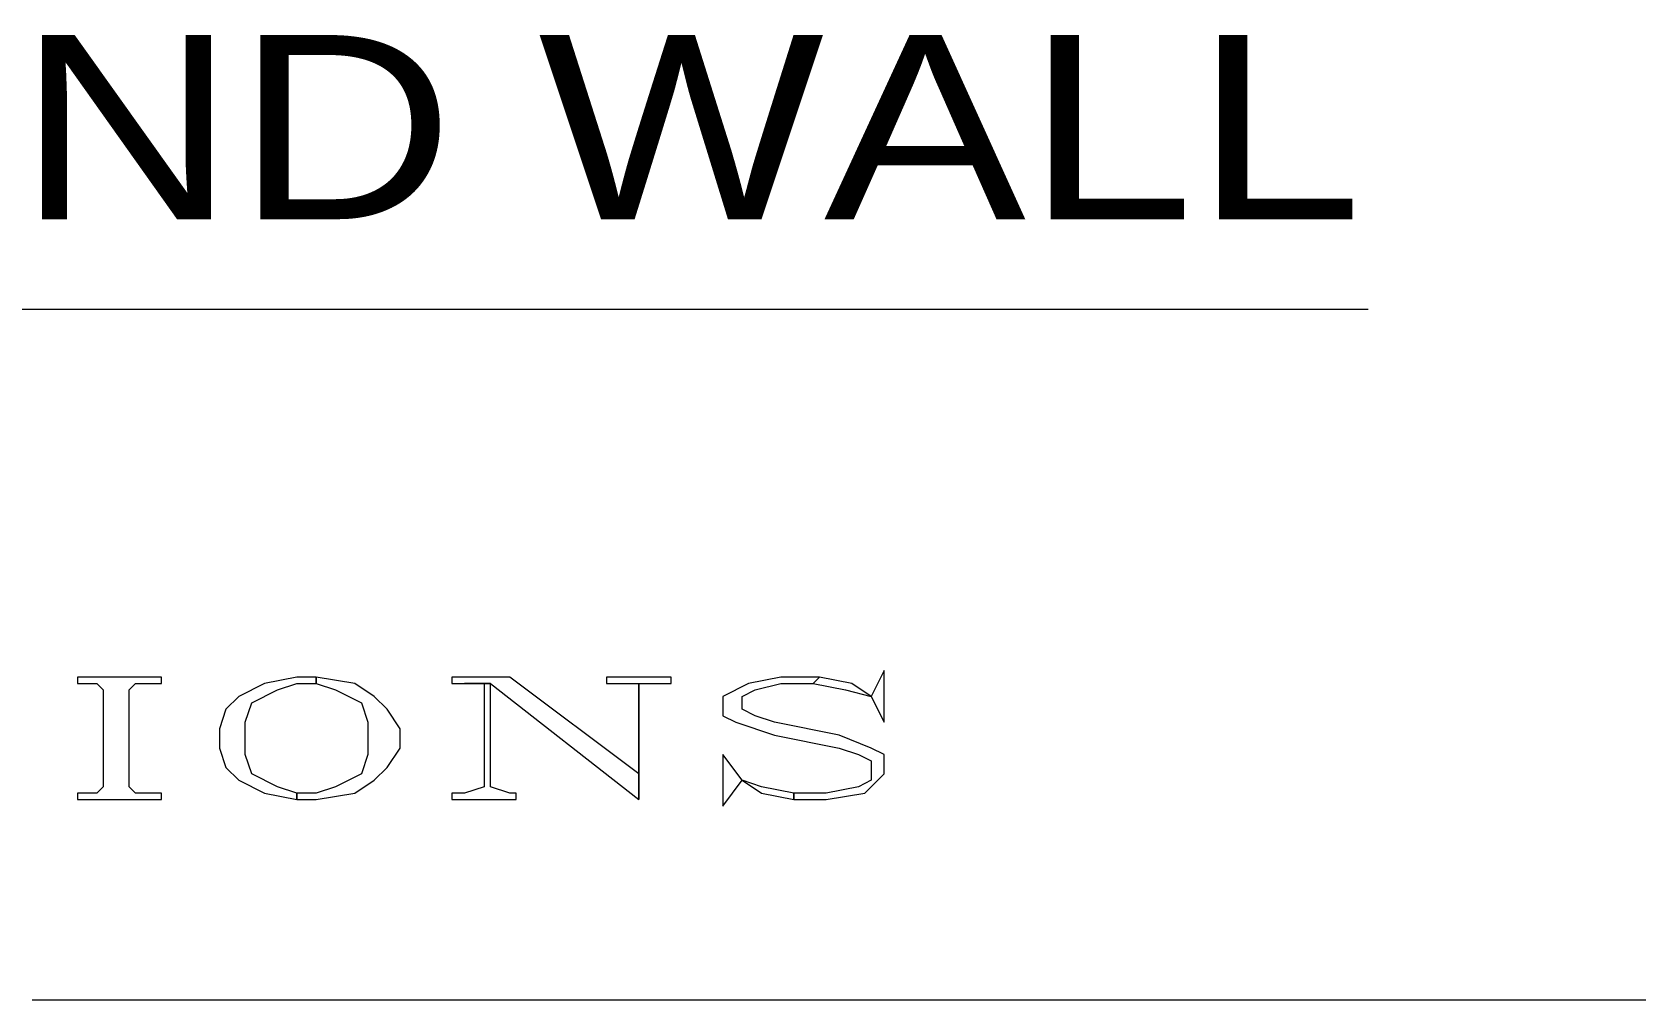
# Model space of a CAD drawing. Header units: inches. Extents: x 0.2 to 10.8, y 0.5 to 8.
# Drawn here: x 4.1417 to 4.5583, y 3.635 to 3.8848 of the extents above; entities that cross this region are included whole.
import ezdxf

# ---------------------------------------------------------------- set-up
doc = ezdxf.new("R2010")
doc.units = ezdxf.units.IN
doc.header["$MEASUREMENT"] = 0
doc.layers.add('PDF_Geometry', color=7, linetype='Continuous')
doc.layers.add('PDF_Text', color=1, linetype='Continuous')
doc.styles.add('PDF Arial', font='arial.ttf')

msp = doc.modelspace()

# ---------------------------------------------------------------- linework, layer by layer
at = {"layer": 'PDF_Geometry', "lineweight": 9}
msp.add_lwpolyline([(3.28, 3.81333), (4.48667, 3.81333)], dxfattribs=at)
at = {"layer": 'PDF_Geometry', "lineweight": 13}
for points in [[(4.175, 3.71833), (4.15333, 3.71833), (4.15333, 3.71667), (4.155, 3.71667), (4.15833, 3.71667), (4.16, 3.715), (4.16, 3.69), (4.15833, 3.68833), (4.155, 3.68833), (4.15333, 3.68833), (4.15333, 3.68667), (4.175, 3.68667), (4.175, 3.68833), (4.17333, 3.68833), (4.16833, 3.68833), (4.16667, 3.69), (4.16667, 3.715), (4.16833, 3.71667), (4.17333, 3.71667), (4.175, 3.71667), (4.175, 3.71833)], [(4.215, 3.71833), (4.21, 3.71833), (4.20167, 3.71667), (4.195, 3.71333), (4.19167, 3.71), (4.19, 3.705), (4.19, 3.7), (4.19167, 3.695), (4.195, 3.69167), (4.20167, 3.68833), (4.21, 3.68667), (4.21, 3.68833), (4.205, 3.69), (4.19833, 3.69333), (4.19667, 3.69833), (4.19667, 3.70667), (4.19833, 3.71167), (4.205, 3.715), (4.21, 3.71667), (4.215, 3.71667), (4.215, 3.71833)], [(4.215, 3.71833), (4.215, 3.71667), (4.22, 3.715), (4.22667, 3.71167), (4.22833, 3.70667), (4.22833, 3.69833), (4.22667, 3.69333), (4.22, 3.69), (4.215, 3.68833), (4.21, 3.68833), (4.21, 3.68667), (4.21, 3.68667), (4.215, 3.68667), (4.225, 3.68833), (4.23, 3.69167), (4.23333, 3.695), (4.23667, 3.7), (4.23667, 3.705), (4.23333, 3.71), (4.23, 3.71333), (4.225, 3.71667), (4.215, 3.71833)], [(4.265, 3.71833), (4.25, 3.71833), (4.25, 3.71667), (4.25333, 3.71667), (4.26, 3.71667), (4.29833, 3.68667), (4.29833, 3.69333), (4.265, 3.71833)], [(4.25333, 3.71667), (4.25833, 3.71667), (4.25833, 3.69), (4.25333, 3.68833), (4.25, 3.68833), (4.25, 3.68667), (4.26667, 3.68667), (4.26667, 3.68833), (4.265, 3.68833), (4.26, 3.69), (4.26, 3.71667), (4.25333, 3.71667)], [(4.30667, 3.71833), (4.29, 3.71833), (4.29, 3.71667), (4.29167, 3.71667), (4.29833, 3.71667), (4.29833, 3.69333), (4.29833, 3.68667), (4.29833, 3.68667), (4.29833, 3.71667), (4.30333, 3.71667), (4.30667, 3.71667), (4.30667, 3.71833)], [(4.345, 3.71833), (4.335, 3.71833), (4.32667, 3.71667), (4.32, 3.71333), (4.32, 3.70833), (4.32333, 3.70667), (4.33333, 3.70333), (4.35, 3.7), (4.355, 3.69833), (4.35833, 3.69667), (4.35833, 3.69167), (4.355, 3.69), (4.34667, 3.68833), (4.33833, 3.68833), (4.33833, 3.68667), (4.34667, 3.68667), (4.35667, 3.68833), (4.35833, 3.69), (4.36167, 3.69333), (4.36167, 3.69833), (4.35833, 3.7), (4.35, 3.70333), (4.33333, 3.70667), (4.32833, 3.70833), (4.325, 3.71), (4.325, 3.71333), (4.32833, 3.715), (4.335, 3.71667), (4.34333, 3.71667), (4.345, 3.71833)], [(4.345, 3.71833), (4.34333, 3.71667), (4.35167, 3.715), (4.35833, 3.71333), (4.35833, 3.71333), (4.35333, 3.71667), (4.345, 3.71833)], [(4.36167, 3.72), (4.35833, 3.71333), (4.35833, 3.71333), (4.36167, 3.70667), (4.36167, 3.72)], [(4.32, 3.69833), (4.32, 3.685), (4.325, 3.69167), (4.325, 3.69167), (4.32, 3.69833)], [(4.325, 3.69167), (4.325, 3.69167), (4.33, 3.68833), (4.33833, 3.68667), (4.33833, 3.68833), (4.33, 3.69), (4.325, 3.69167)], [(4.14167, 3.635), (4.14333, 3.635)], [(4.14167, 3.635), (4.14333, 3.635)], [(4.14333, 3.635), (4.145, 3.635)], [(4.145, 3.635), (4.14667, 3.635)], [(4.145, 3.635), (4.14667, 3.635)], [(4.14667, 3.635), (4.14833, 3.635)], [(4.14667, 3.635), (4.14833, 3.635)], [(4.14833, 3.635), (4.15, 3.635)], [(4.14833, 3.635), (4.15, 3.635)], [(4.15, 3.635), (4.15167, 3.635)], [(4.15167, 3.635), (4.15333, 3.635)], [(4.15167, 3.635), (4.15333, 3.635)], [(4.15333, 3.635), (4.155, 3.635)], [(4.15333, 3.635), (4.155, 3.635)], [(4.155, 3.635), (4.15667, 3.635)], [(4.155, 3.635), (4.15667, 3.635)], [(4.15667, 3.635), (4.15833, 3.635)], [(4.15833, 3.635), (4.16, 3.635)], [(4.15833, 3.635), (4.16, 3.635)], [(4.16, 3.635), (4.16167, 3.635)], [(4.16, 3.635), (4.16167, 3.635)], [(4.16167, 3.635), (4.16333, 3.635)], [(4.16167, 3.635), (4.16333, 3.635)], [(4.16333, 3.635), (4.165, 3.635)], [(4.165, 3.635), (4.16667, 3.635)], [(4.165, 3.635), (4.16667, 3.635)], [(4.16667, 3.635), (4.16833, 3.635)], [(4.16667, 3.635), (4.16833, 3.635)], [(4.16833, 3.635), (4.17, 3.635)], [(4.16833, 3.635), (4.17, 3.635)], [(4.17, 3.635), (4.17167, 3.635)], [(4.17, 3.635), (4.17167, 3.635)], [(4.17167, 3.635), (4.17333, 3.635)], [(4.17333, 3.635), (4.175, 3.635)], [(4.17333, 3.635), (4.175, 3.635)], [(4.175, 3.635), (4.17667, 3.635)], [(4.175, 3.635), (4.17667, 3.635)], [(4.17667, 3.635), (4.17833, 3.635)], [(4.17667, 3.635), (4.17833, 3.635)], [(4.17833, 3.635), (4.18, 3.635)], [(4.18, 3.635), (4.18167, 3.635)], [(4.18, 3.635), (4.18167, 3.635)], [(4.18167, 3.635), (4.18333, 3.635)], [(4.18167, 3.635), (4.18333, 3.635)], [(4.18333, 3.635), (4.185, 3.635)], [(4.18333, 3.635), (4.185, 3.635)], [(4.185, 3.635), (4.18667, 3.635)], [(4.18667, 3.635), (4.18833, 3.635)], [(4.18667, 3.635), (4.18833, 3.635)], [(4.18833, 3.635), (4.19, 3.635)], [(4.18833, 3.635), (4.19, 3.635)], [(4.19, 3.635), (4.19167, 3.635)], [(4.19, 3.635), (4.19167, 3.635)], [(4.19167, 3.635), (4.19333, 3.635)], [(4.19333, 3.635), (4.195, 3.635)], [(4.19333, 3.635), (4.195, 3.635)], [(4.195, 3.635), (4.19667, 3.635)], [(4.195, 3.635), (4.19667, 3.635)], [(4.19667, 3.635), (4.19833, 3.635)], [(4.19667, 3.635), (4.19833, 3.635)], [(4.19833, 3.635), (4.2, 3.635)], [(4.19833, 3.635), (4.2, 3.635)], [(4.2, 3.635), (4.20167, 3.635)], [(4.20167, 3.635), (4.20333, 3.635)], [(4.20167, 3.635), (4.20333, 3.635)], [(4.20333, 3.635), (4.205, 3.635)], [(4.20333, 3.635), (4.205, 3.635)], [(4.205, 3.635), (4.20667, 3.635)], [(4.205, 3.635), (4.20667, 3.635)], [(4.20667, 3.635), (4.20833, 3.635)], [(4.20833, 3.635), (4.21, 3.635)], [(4.20833, 3.635), (4.21, 3.635)], [(4.21, 3.635), (4.21167, 3.635)], [(4.21, 3.635), (4.21167, 3.635)], [(4.21167, 3.635), (4.21333, 3.635)], [(4.21167, 3.635), (4.21333, 3.635)], [(4.21333, 3.635), (4.215, 3.635)], [(4.215, 3.635), (4.21667, 3.635)], [(4.215, 3.635), (4.21667, 3.635)], [(4.21667, 3.635), (4.21833, 3.635)], [(4.21667, 3.635), (4.21833, 3.635)], [(4.21833, 3.635), (4.22, 3.635)], [(4.21833, 3.635), (4.22, 3.635)], [(4.22, 3.635), (4.22167, 3.635)], [(4.22, 3.635), (4.22167, 3.635)], [(4.22167, 3.635), (4.22333, 3.635)], [(4.22333, 3.635), (4.225, 3.635)], [(4.22333, 3.635), (4.225, 3.635)], [(4.225, 3.635), (4.22667, 3.635)], [(4.225, 3.635), (4.22667, 3.635)], [(4.22667, 3.635), (4.22833, 3.635)], [(4.22667, 3.635), (4.22833, 3.635)], [(4.22833, 3.635), (4.23, 3.635)], [(4.22833, 3.635), (4.23, 3.635)], [(4.23, 3.635), (4.23167, 3.635)], [(4.23167, 3.635), (4.23333, 3.635)], [(4.23167, 3.635), (4.23333, 3.635)], [(4.23333, 3.635), (4.235, 3.635)], [(4.23333, 3.635), (4.235, 3.635)], [(4.235, 3.635), (4.23667, 3.635)], [(4.235, 3.635), (4.23667, 3.635)], [(4.23667, 3.635), (4.23833, 3.635)], [(4.23833, 3.635), (4.24, 3.635)], [(4.23833, 3.635), (4.24, 3.635)], [(4.24, 3.635), (4.24167, 3.635)], [(4.24, 3.635), (4.24167, 3.635)], [(4.24167, 3.635), (4.24333, 3.635)], [(4.24167, 3.635), (4.24333, 3.635)], [(4.24333, 3.635), (4.245, 3.635)], [(4.245, 3.635), (4.24667, 3.635)], [(4.245, 3.635), (4.24667, 3.635)], [(4.24667, 3.635), (4.24833, 3.635)], [(4.24667, 3.635), (4.24833, 3.635)], [(4.24833, 3.635), (4.25, 3.635)], [(4.24833, 3.635), (4.25, 3.635)], [(4.25, 3.635), (4.25167, 3.635)], [(4.25, 3.635), (4.25167, 3.635)], [(4.25167, 3.635), (4.25333, 3.635)], [(4.25333, 3.635), (4.255, 3.635)], [(4.25333, 3.635), (4.255, 3.635)], [(4.255, 3.635), (4.25667, 3.635)], [(4.255, 3.635), (4.25667, 3.635)], [(4.25667, 3.635), (4.25833, 3.635)], [(4.25667, 3.635), (4.25833, 3.635)], [(4.25833, 3.635), (4.26, 3.635)], [(4.26, 3.635), (4.26167, 3.635)], [(4.26, 3.635), (4.26167, 3.635)], [(4.26167, 3.635), (4.26333, 3.635)], [(4.26167, 3.635), (4.26333, 3.635)], [(4.26333, 3.635), (4.265, 3.635)], [(4.26333, 3.635), (4.265, 3.635)], [(4.265, 3.635), (4.26667, 3.635)], [(4.26667, 3.635), (4.26833, 3.635)], [(4.26667, 3.635), (4.26833, 3.635)], [(4.26833, 3.635), (4.27, 3.635)], [(4.26833, 3.635), (4.27, 3.635)], [(4.27, 3.635), (4.27167, 3.635)], [(4.27, 3.635), (4.27167, 3.635)], [(4.27167, 3.635), (4.27333, 3.635)], [(4.27333, 3.635), (4.275, 3.635)], [(4.27333, 3.635), (4.275, 3.635)], [(4.275, 3.635), (4.27667, 3.635)], [(4.275, 3.635), (4.27667, 3.635)], [(4.27667, 3.635), (4.27833, 3.635)], [(4.27667, 3.635), (4.27833, 3.635)], [(4.27833, 3.635), (4.28, 3.635)], [(4.27833, 3.635), (4.28, 3.635)], [(4.28, 3.635), (4.28167, 3.635)], [(4.28167, 3.635), (4.28333, 3.635)], [(4.28167, 3.635), (4.28333, 3.635)], [(4.28333, 3.635), (4.285, 3.635)], [(4.28333, 3.635), (4.285, 3.635)], [(4.285, 3.635), (4.28667, 3.635)], [(4.285, 3.635), (4.28667, 3.635)], [(4.28667, 3.635), (4.28833, 3.635)], [(4.28833, 3.635), (4.29, 3.635)], [(4.28833, 3.635), (4.29, 3.635)], [(4.29, 3.635), (4.29167, 3.635)], [(4.29, 3.635), (4.29167, 3.635)], [(4.29167, 3.635), (4.29333, 3.635)], [(4.29167, 3.635), (4.29333, 3.635)], [(4.29333, 3.635), (4.295, 3.635)], [(4.295, 3.635), (4.29667, 3.635)], [(4.295, 3.635), (4.29667, 3.635)], [(4.29667, 3.635), (4.29833, 3.635)], [(4.29667, 3.635), (4.29833, 3.635)], [(4.29833, 3.635), (4.3, 3.635)], [(4.29833, 3.635), (4.3, 3.635)], [(4.3, 3.635), (4.30167, 3.635)], [(4.30167, 3.635), (4.30333, 3.635)], [(4.30167, 3.635), (4.30333, 3.635)], [(4.30333, 3.635), (4.305, 3.635)], [(4.30333, 3.635), (4.305, 3.635)], [(4.305, 3.635), (4.30667, 3.635)], [(4.305, 3.635), (4.30667, 3.635)], [(4.30667, 3.635), (4.30833, 3.635)], [(4.30667, 3.635), (4.30833, 3.635)], [(4.30833, 3.635), (4.31, 3.635)], [(4.30833, 3.635), (4.31, 3.635)], [(4.31, 3.635), (4.31167, 3.635)], [(4.31167, 3.635), (4.31333, 3.635)], [(4.31167, 3.635), (4.31333, 3.635)], [(4.31333, 3.635), (4.315, 3.635)], [(4.31333, 3.635), (4.315, 3.635)], [(4.315, 3.635), (4.31667, 3.635)], [(4.315, 3.635), (4.31667, 3.635)], [(4.31667, 3.635), (4.31833, 3.635)], [(4.31833, 3.635), (4.32, 3.635)], [(4.31833, 3.635), (4.32, 3.635)], [(4.32, 3.635), (4.32167, 3.635)], [(4.32, 3.635), (4.32167, 3.635)], [(4.32167, 3.635), (4.32333, 3.635)], [(4.32167, 3.635), (4.32333, 3.635)], [(4.32333, 3.635), (4.325, 3.635)], [(4.325, 3.635), (4.32667, 3.635)], [(4.325, 3.635), (4.32667, 3.635)], [(4.32667, 3.635), (4.32833, 3.635)], [(4.32667, 3.635), (4.32833, 3.635)], [(4.32833, 3.635), (4.33, 3.635)], [(4.32833, 3.635), (4.33, 3.635)], [(4.33, 3.635), (4.33167, 3.635)], [(4.33167, 3.635), (4.33333, 3.635)], [(4.33167, 3.635), (4.33333, 3.635)], [(4.33333, 3.635), (4.335, 3.635)], [(4.33333, 3.635), (4.335, 3.635)], [(4.335, 3.635), (4.33667, 3.635)], [(4.335, 3.635), (4.33667, 3.635)], [(4.33667, 3.635), (4.33833, 3.635)], [(4.33667, 3.635), (4.33833, 3.635)], [(4.33833, 3.635), (4.34, 3.635)], [(4.34, 3.635), (4.34167, 3.635)], [(4.34, 3.635), (4.34167, 3.635)], [(4.34167, 3.635), (4.34333, 3.635)], [(4.34167, 3.635), (4.34333, 3.635)], [(4.34333, 3.635), (4.345, 3.635)], [(4.34333, 3.635), (4.345, 3.635)], [(4.345, 3.635), (4.34667, 3.635)], [(4.34667, 3.635), (4.34833, 3.635)], [(4.34667, 3.635), (4.34833, 3.635)], [(4.34833, 3.635), (4.35, 3.635)], [(4.34833, 3.635), (4.35, 3.635)], [(4.35, 3.635), (4.35167, 3.635)], [(4.35, 3.635), (4.35167, 3.635)], [(4.35167, 3.635), (4.35333, 3.635)], [(4.35333, 3.635), (4.355, 3.635)], [(4.35333, 3.635), (4.355, 3.635)], [(4.355, 3.635), (4.35667, 3.635)], [(4.355, 3.635), (4.35667, 3.635)], [(4.35667, 3.635), (4.35833, 3.635)], [(4.35667, 3.635), (4.35833, 3.635)], [(4.35833, 3.635), (4.36, 3.635)], [(4.36, 3.635), (4.36167, 3.635)], [(4.36, 3.635), (4.36167, 3.635)], [(4.36167, 3.635), (4.36333, 3.635)], [(4.36167, 3.635), (4.36333, 3.635)], [(4.36333, 3.635), (4.365, 3.635)], [(4.36333, 3.635), (4.365, 3.635)], [(4.365, 3.635), (4.36667, 3.635)], [(4.365, 3.635), (4.36667, 3.635)], [(4.36667, 3.635), (4.36833, 3.635)], [(4.36833, 3.635), (4.37, 3.635)], [(4.36833, 3.635), (4.37, 3.635)], [(4.37, 3.635), (4.37167, 3.635)], [(4.37, 3.635), (4.37167, 3.635)], [(4.37167, 3.635), (4.37333, 3.635)], [(4.37167, 3.635), (4.37333, 3.635)], [(4.37333, 3.635), (4.375, 3.635)], [(4.375, 3.635), (4.37667, 3.635)], [(4.375, 3.635), (4.37667, 3.635)], [(4.37667, 3.635), (4.37833, 3.635)], [(4.37667, 3.635), (4.37833, 3.635)], [(4.37833, 3.635), (4.38, 3.635)], [(4.37833, 3.635), (4.38, 3.635)], [(4.38, 3.635), (4.38167, 3.635)], [(4.38167, 3.635), (4.38333, 3.635)], [(4.38167, 3.635), (4.38333, 3.635)], [(4.38333, 3.635), (4.385, 3.635)], [(4.38333, 3.635), (4.385, 3.635)], [(4.385, 3.635), (4.38667, 3.635)], [(4.385, 3.635), (4.38667, 3.635)], [(4.38667, 3.635), (4.38833, 3.635)], [(4.38833, 3.635), (4.39, 3.635)], [(4.38833, 3.635), (4.39, 3.635)], [(4.39, 3.635), (4.39167, 3.635)], [(4.39, 3.635), (4.39167, 3.635)], [(4.39167, 3.635), (4.39333, 3.635)], [(4.39167, 3.635), (4.39333, 3.635)], [(4.39333, 3.635), (4.395, 3.635)], [(4.39333, 3.635), (4.395, 3.635)], [(4.395, 3.635), (4.39667, 3.635)], [(4.39667, 3.635), (4.39833, 3.635)], [(4.39667, 3.635), (4.39833, 3.635)], [(4.39833, 3.635), (4.4, 3.635)], [(4.39833, 3.635), (4.4, 3.635)], [(4.4, 3.635), (4.40167, 3.635)], [(4.4, 3.635), (4.40167, 3.635)], [(4.40167, 3.635), (4.40333, 3.635)], [(4.40333, 3.635), (4.405, 3.635)], [(4.40333, 3.635), (4.405, 3.635)], [(4.405, 3.635), (4.40667, 3.635)], [(4.405, 3.635), (4.40667, 3.635)], [(4.40667, 3.635), (4.40833, 3.635)], [(4.40667, 3.635), (4.40833, 3.635)], [(4.40833, 3.635), (4.41, 3.635)], [(4.41, 3.635), (4.41167, 3.635)], [(4.41, 3.635), (4.41167, 3.635)], [(4.41167, 3.635), (4.41333, 3.635)], [(4.41167, 3.635), (4.41333, 3.635)], [(4.41333, 3.635), (4.415, 3.635)], [(4.41333, 3.635), (4.415, 3.635)], [(4.415, 3.635), (4.41667, 3.635)], [(4.415, 3.635), (4.41667, 3.635)], [(4.41667, 3.635), (4.41833, 3.635)], [(4.41667, 3.635), (4.41833, 3.635)], [(4.41833, 3.635), (4.42, 3.635)], [(4.42, 3.635), (4.42167, 3.635)], [(4.42, 3.635), (4.42167, 3.635)], [(4.42167, 3.635), (4.42333, 3.635)], [(4.42167, 3.635), (4.42333, 3.635)], [(4.42333, 3.635), (4.425, 3.635)], [(4.42333, 3.635), (4.425, 3.635)], [(4.425, 3.635), (4.42667, 3.635)], [(4.42667, 3.635), (4.42833, 3.635)], [(4.42667, 3.635), (4.42833, 3.635)], [(4.42833, 3.635), (4.43, 3.635)], [(4.42833, 3.635), (4.43, 3.635)], [(4.43, 3.635), (4.43167, 3.635)], [(4.43, 3.635), (4.43167, 3.635)], [(4.43167, 3.635), (4.43333, 3.635)], [(4.43333, 3.635), (4.435, 3.635)], [(4.43333, 3.635), (4.435, 3.635)], [(4.435, 3.635), (4.43667, 3.635)], [(4.435, 3.635), (4.43667, 3.635)], [(4.43667, 3.635), (4.43833, 3.635)], [(4.43667, 3.635), (4.43833, 3.635)], [(4.43833, 3.635), (4.44, 3.635)], [(4.44, 3.635), (4.44167, 3.635)], [(4.44, 3.635), (4.44167, 3.635)], [(4.44167, 3.635), (4.44333, 3.635)], [(4.44167, 3.635), (4.44333, 3.635)], [(4.44333, 3.635), (4.445, 3.635)], [(4.44333, 3.635), (4.445, 3.635)], [(4.445, 3.635), (4.44667, 3.635)], [(4.445, 3.635), (4.44667, 3.635)], [(4.44667, 3.635), (4.44833, 3.635)], [(4.44833, 3.635), (4.45, 3.635)], [(4.44833, 3.635), (4.45, 3.635)], [(4.45, 3.635), (4.45167, 3.635)], [(4.45, 3.635), (4.45167, 3.635)], [(4.45167, 3.635), (4.45333, 3.635)], [(4.45167, 3.635), (4.45333, 3.635)], [(4.45333, 3.635), (4.455, 3.635)], [(4.455, 3.635), (4.45667, 3.635)], [(4.455, 3.635), (4.45667, 3.635)], [(4.45667, 3.635), (4.45833, 3.635)], [(4.45667, 3.635), (4.45833, 3.635)], [(4.45833, 3.635), (4.46, 3.635)], [(4.45833, 3.635), (4.46, 3.635)], [(4.46, 3.635), (4.46167, 3.635)], [(4.46167, 3.635), (4.46333, 3.635)], [(4.46167, 3.635), (4.46333, 3.635)], [(4.46333, 3.635), (4.465, 3.635)], [(4.46333, 3.635), (4.465, 3.635)], [(4.465, 3.635), (4.46667, 3.635)], [(4.465, 3.635), (4.46667, 3.635)], [(4.46667, 3.635), (4.46833, 3.635)], [(4.46833, 3.635), (4.47, 3.635)], [(4.46833, 3.635), (4.47, 3.635)], [(4.47, 3.635), (4.47167, 3.635)], [(4.47, 3.635), (4.47167, 3.635)], [(4.47167, 3.635), (4.47333, 3.635)], [(4.47167, 3.635), (4.47333, 3.635)], [(4.47333, 3.635), (4.475, 3.635)], [(4.47333, 3.635), (4.475, 3.635)], [(4.475, 3.635), (4.47667, 3.635)], [(4.47667, 3.635), (4.47833, 3.635)], [(4.47667, 3.635), (4.47833, 3.635)], [(4.47833, 3.635), (4.48, 3.635)], [(4.47833, 3.635), (4.48, 3.635)], [(4.48, 3.635), (4.48167, 3.635)], [(4.48, 3.635), (4.48167, 3.635)], [(4.48167, 3.635), (4.48333, 3.635)], [(4.48333, 3.635), (4.485, 3.635)], [(4.48333, 3.635), (4.485, 3.635)], [(4.485, 3.635), (4.48667, 3.635)], [(4.485, 3.635), (4.48667, 3.635)], [(4.48667, 3.635), (4.48833, 3.635)], [(4.48667, 3.635), (4.48833, 3.635)], [(4.48833, 3.635), (4.49, 3.635)], [(4.49, 3.635), (4.49167, 3.635)], [(4.49, 3.635), (4.49167, 3.635)], [(4.49167, 3.635), (4.49333, 3.635)], [(4.49167, 3.635), (4.49333, 3.635)], [(4.49333, 3.635), (4.495, 3.635)], [(4.49333, 3.635), (4.495, 3.635)], [(4.495, 3.635), (4.49667, 3.635)], [(4.49667, 3.635), (4.49833, 3.635)], [(4.49667, 3.635), (4.49833, 3.635)], [(4.49833, 3.635), (4.5, 3.635)], [(4.49833, 3.635), (4.5, 3.635)], [(4.5, 3.635), (4.50167, 3.635)], [(4.5, 3.635), (4.50167, 3.635)], [(4.50167, 3.635), (4.50333, 3.635)], [(4.50167, 3.635), (4.50333, 3.635)], [(4.50333, 3.635), (4.505, 3.635)], [(4.505, 3.635), (4.50667, 3.635)], [(4.505, 3.635), (4.50667, 3.635)], [(4.50667, 3.635), (4.50833, 3.635)], [(4.50667, 3.635), (4.50833, 3.635)], [(4.50833, 3.635), (4.51, 3.635)], [(4.50833, 3.635), (4.51, 3.635)], [(4.51, 3.635), (4.51167, 3.635)], [(4.51167, 3.635), (4.51333, 3.635)], [(4.51167, 3.635), (4.51333, 3.635)], [(4.51333, 3.635), (4.515, 3.635)], [(4.51333, 3.635), (4.515, 3.635)], [(4.515, 3.635), (4.51667, 3.635)], [(4.515, 3.635), (4.51667, 3.635)], [(4.51667, 3.635), (4.51833, 3.635)], [(4.51833, 3.635), (4.52, 3.635)], [(4.51833, 3.635), (4.52, 3.635)], [(4.52, 3.635), (4.52167, 3.635)], [(4.52, 3.635), (4.52167, 3.635)], [(4.52167, 3.635), (4.52333, 3.635)], [(4.52167, 3.635), (4.52333, 3.635)], [(4.52333, 3.635), (4.525, 3.635)], [(4.525, 3.635), (4.52667, 3.635)], [(4.525, 3.635), (4.52667, 3.635)], [(4.52667, 3.635), (4.52833, 3.635)], [(4.52667, 3.635), (4.52833, 3.635)], [(4.52833, 3.635), (4.53, 3.635)], [(4.52833, 3.635), (4.53, 3.635)], [(4.53, 3.635), (4.53167, 3.635)], [(4.53, 3.635), (4.53167, 3.635)], [(4.53167, 3.635), (4.53333, 3.635)], [(4.53167, 3.635), (4.53333, 3.635)], [(4.53333, 3.635), (4.535, 3.635)], [(4.535, 3.635), (4.53667, 3.635)], [(4.535, 3.635), (4.53667, 3.635)], [(4.53667, 3.635), (4.53833, 3.635)], [(4.53667, 3.635), (4.53833, 3.635)], [(4.53833, 3.635), (4.54, 3.635)], [(4.53833, 3.635), (4.54, 3.635)], [(4.54, 3.635), (4.54167, 3.635)], [(4.54167, 3.635), (4.54333, 3.635)], [(4.54167, 3.635), (4.54333, 3.635)], [(4.54333, 3.635), (4.545, 3.635)], [(4.54333, 3.635), (4.545, 3.635)], [(4.545, 3.635), (4.54667, 3.635)], [(4.545, 3.635), (4.54667, 3.635)], [(4.54667, 3.635), (4.54833, 3.635)], [(4.54833, 3.635), (4.55, 3.635)], [(4.54833, 3.635), (4.55, 3.635)], [(4.55, 3.635), (4.55167, 3.635)], [(4.55, 3.635), (4.55167, 3.635)], [(4.55167, 3.635), (4.55333, 3.635)], [(4.55167, 3.635), (4.55333, 3.635)], [(4.55333, 3.635), (4.555, 3.635)], [(4.555, 3.635), (4.55667, 3.635)], [(4.555, 3.635), (4.55667, 3.635)], [(4.55667, 3.635), (4.55833, 3.635)], [(4.55667, 3.635), (4.55833, 3.635)]]:
    msp.add_lwpolyline(points, dxfattribs=at)

# ---------------------------------------------------------------- texts
at = {"layer": 'PDF_Text', "color": 7, "insert": (3.28662, 3.8359), "char_height": 0.0475636, "attachment_point": 7, "style": 'PDF Arial'}
msp.add_mtext('\\W1.176418;CABINET ON COMPOUND WALL', dxfattribs=at)

doc.saveas('drawing.dxf')
